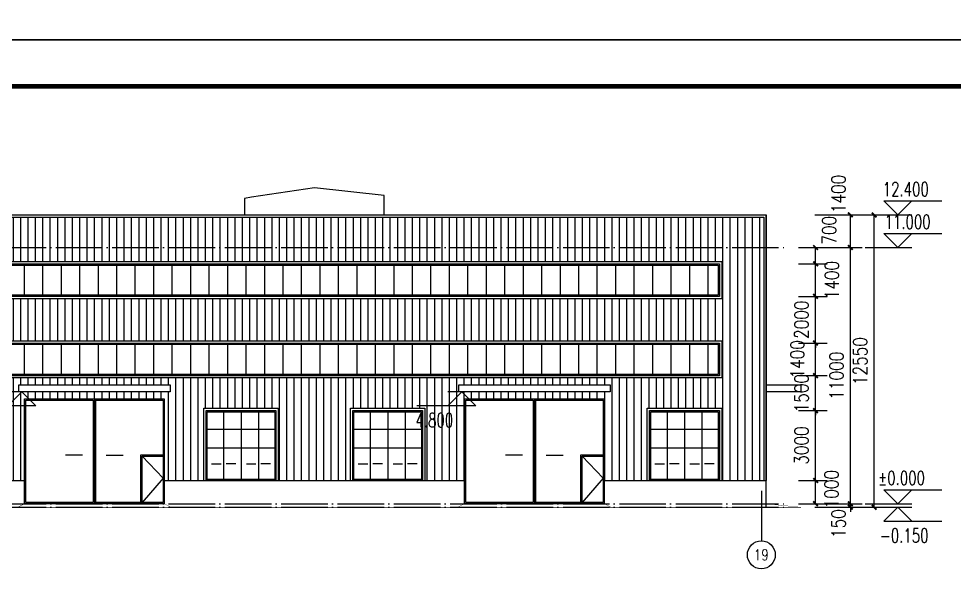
# Model space of a CAD drawing. Extents: x -21908402 to 2288787, y 79687 to 5079726.
# Drawn here: x 2192814 to 2233002, y 175247 to 199396 of the extents above; entities that cross this region are included whole.
import ezdxf
from ezdxf.enums import TextEntityAlignment as Align

# ---------------------------------------------------------------- set-up
doc = ezdxf.new("R2010")
doc.units = 0
doc.header["$LTSCALE"] = 1000
doc.linetypes.add('DOTE', pattern=[2.42, 2, -0.2, 0.02, -0.2])
doc.layers.get('0').update_dxf_attribs({"linetype": 'CONTINUOUS'})
doc.layers.get('DEFPOINTS').update_dxf_attribs({"linetype": 'CONTINUOUS'})
for name, color, linetype in [('AXIS', 3, 'CONTINUOUS'), ('AXIS_TEXT', 7, 'CONTINUOUS'), ('DIM_ELEV', 3, 'CONTINUOUS'), ('DIM_SYMB', 3, 'CONTINUOUS'), ('DOTE', 1, 'DOTE'), ('PUB_DIM', 3, 'CONTINUOUS'), ('PUB_TEXT', 7, 'CONTINUOUS'), ('PUB_TITLE', 4, 'CONTINUOUS'), ('WINDOW', 94, 'CONTINUOUS'), ('填充', 8, 'CONTINUOUS')]:
    doc.layers.add(name, color=color, linetype=linetype)
doc.styles.add('_TCH_AXIS', font='COMPLEX', dxfattribs={"bigfont": 'GBCBIG'})
doc.styles.add('_TCH_DIM', font='SIMPLEX', dxfattribs={"bigfont": 'GBCBIG'})
doc.styles.add('COMPLEX', font='COMPLEX')
doc.styles.add('DIM_FONT', font='simplex.shx', dxfattribs={"width": 0.8})
doc.dimstyles.new('DIMN200', dxfattribs={"dimscale": 2, "dimtxt": 300, "dimasz": 100, "dimexe": 250, "dimexo": 300, "dimgap": 150, "dimtad": 1, "dimdec": 0, "dimzin": 0, "dimtxsty": 'DIM_FONT', "dimblk": 'ARCHTICK', "dimcen": 0.09, "dimclrt": 7, "dimazin": 3, "dimtfac": 1, "dimtdec": 0, "dimtix": 1, "dimtmove": 0, "dimatfit": 3, "dimtolj": 1, "dimtzin": 0})

# ---------------------------------------------------------------- blocks, each defined once
blk = doc.blocks.new('HHGG')
at = {"layer": 'DIM_SYMB'}
for points in [[(2153849, 173678), (2153649, 173678), (2153649, 173704)], [(2154063, 173678), (2154263, 173678), (2154263, 173704)], [(2155349, 173678), (2155149, 173678), (2155149, 173704)], [(2155563, 173678), (2155763, 173678), (2155763, 173704)]]:
    blk.add_hatch(color=256, dxfattribs=at).paths.add_polyline_path(points)
for points in [[(2153434, 173678), (2153849, 173678)], [(2154478, 173678), (2154063, 173678)], [(2154934, 173678), (2155349, 173678)], [(2155978, 173678), (2155563, 173678)]]:
    blk.add_lwpolyline(points, dxfattribs=at)
at = {"layer": 'WINDOW'}
for p, q in [((2153206, 175969), (2156206, 175969)), ((2153206, 172969), (2153206, 175969)), ((2153956, 175969), (2153956, 172969)), ((2154706, 175969), (2154706, 172969)), ((2155456, 175969), (2155456, 172969)), ((2156206, 175969), (2156206, 172969)), ((2153206, 175169), (2156206, 175169)), ((2153206, 174369), (2156206, 174369)), ((2156206, 172969), (2153206, 172969))]:
    blk.add_line(p, q, dxfattribs=at)
blk.add_lwpolyline([(2153256, 175919), (2156156, 175919), (2156156, 173019), (2153256, 173019)], close=True, dxfattribs=at)
blk = doc.blocks.new('GGGGGGGGG')
at = {"layer": 'DIM_SYMB'}
for points in [[(2140700, 132967), (2140900, 132967), (2140900, 132993)], [(2143173, 132967), (2142973, 132967), (2142973, 132993)]]:
    blk.add_hatch(color=256, dxfattribs=at).paths.add_polyline_path(points)
blk.add_lwpolyline([(2143987, 132933), (2144887, 131985), (2143987, 130933)])
for points in [[(2141428, 132967), (2140700, 132967)], [(2142446, 132967), (2143173, 132967)]]:
    blk.add_lwpolyline(points, dxfattribs=at)
at = {"layer": 'WINDOW'}
for p, q in [((2138937, 135383), (2144937, 135383)), ((2138937, 130883), (2138937, 135383)), ((2141887, 135333), (2141887, 130933)), ((2141937, 135383), (2141937, 130883)), ((2141987, 135333), (2141987, 130933)), ((2144937, 135383), (2144937, 130883)), ((2144937, 130883), (2138937, 130883))]:
    blk.add_line(p, q, dxfattribs=at)
for points in [[(2141887, 130933), (2138987, 130933), (2138987, 135333), (2141887, 135333)], [(2141987, 135333), (2144887, 135333), (2144887, 130933), (2141987, 130933)]]:
    blk.add_lwpolyline(points, dxfattribs=at)
for points in [[(2144937, 130883), (2143937, 130883), (2143937, 132983), (2144937, 132983)], [(2144887, 130933), (2143987, 130933), (2143987, 132933), (2144887, 132933)]]:
    blk.add_lwpolyline(points, close=True, dxfattribs=at)
blk = doc.blocks.new('_ARCHTICK')
at = {"color": 0, "linetype": 'BYBLOCK', "const_width": 0.4}
blk.add_lwpolyline([(-0.5, -0.5), (0.5, 0.5)], dxfattribs=at)
blk = doc.blocks.new('*D157')
at = {"layer": 'DEFPOINTS', "color": 0}
for p in [(2225714, 179574), (2227042, 179574), (2225714, 178574)]:
    blk.add_point(p, dxfattribs=at)
at = {"layer": 'PUB_DIM', "color": 0}
for p, q in [((2226314, 179574), (2227542, 179574)), ((2227042, 178574), (2227042, 179574)), ((2226314, 178574), (2227542, 178574))]:
    blk.add_line(p, q, dxfattribs=at)
at = {"layer": 'PUB_DIM', "color": 0, "xscale": 200, "yscale": 200, "zscale": 200}
for p, rotation in [((2227042, 179574), 90), ((2227042, 178574), 270)]:
    blk.add_blockref('_ARCHTICK', p, dxfattribs=dict(at, rotation=rotation))
at = {"layer": 'PUB_DIM', "color": 7, "insert": (2227732, 179203), "char_height": 600, "attachment_point": 5, "rotation": 90, "style": 'DIM_FONT'}
blk.add_mtext('\\A1;1000', dxfattribs=at)
blk = doc.blocks.new('*D158')
at = {"layer": 'DEFPOINTS', "color": 0}
for p in [(2225714, 182574), (2227042, 182574), (2225714, 179574)]:
    blk.add_point(p, dxfattribs=at)
at = {"layer": 'PUB_DIM', "color": 0}
for p, q in [((2226314, 182574), (2227542, 182574)), ((2227042, 179574), (2227042, 182574)), ((2226314, 179574), (2227542, 179574))]:
    blk.add_line(p, q, dxfattribs=at)
at = {"layer": 'PUB_DIM', "color": 0, "xscale": 200, "yscale": 200, "zscale": 200}
for p, rotation in [((2227042, 182574), 90), ((2227042, 179574), 270)]:
    blk.add_blockref('_ARCHTICK', p, dxfattribs=dict(at, rotation=rotation))
at = {"layer": 'PUB_DIM', "color": 7, "insert": (2226442, 181074), "char_height": 600, "attachment_point": 5, "rotation": 90, "style": 'DIM_FONT'}
blk.add_mtext('\\A1;3000', dxfattribs=at)
blk = doc.blocks.new('*D159')
at = {"layer": 'DEFPOINTS', "color": 0}
for p in [(2225714, 184074), (2227042, 184074), (2225714, 182574)]:
    blk.add_point(p, dxfattribs=at)
at = {"layer": 'PUB_DIM', "color": 0}
for p, q in [((2226314, 184074), (2227542, 184074)), ((2227042, 184074), (2227042, 184274)), ((2227042, 182574), (2227042, 184074)), ((2226314, 182574), (2227542, 182574)), ((2227042, 182574), (2227042, 182374))]:
    blk.add_line(p, q, dxfattribs=at)
at = {"layer": 'PUB_DIM', "color": 0, "xscale": 200, "yscale": 200, "zscale": 200}
for p, rotation in [((2227042, 184074), 270), ((2227042, 182574), 90)]:
    blk.add_blockref('_ARCHTICK', p, dxfattribs=dict(at, rotation=rotation))
at = {"layer": 'PUB_DIM', "color": 7, "insert": (2226442, 183324), "char_height": 600, "attachment_point": 5, "rotation": 90, "style": 'DIM_FONT'}
blk.add_mtext('\\A1;1500', dxfattribs=at)
blk = doc.blocks.new('*D160')
at = {"layer": 'DEFPOINTS', "color": 0}
for p in [(2225714, 185474), (2227042, 185474), (2225714, 184074)]:
    blk.add_point(p, dxfattribs=at)
at = {"layer": 'PUB_DIM', "color": 0}
for p, q in [((2226314, 185474), (2227542, 185474)), ((2227042, 184074), (2227042, 185474)), ((2226314, 184074), (2227542, 184074))]:
    blk.add_line(p, q, dxfattribs=at)
at = {"layer": 'PUB_DIM', "color": 0, "xscale": 200, "yscale": 200, "zscale": 200}
for p, rotation in [((2227042, 185474), 90), ((2227042, 184074), 270)]:
    blk.add_blockref('_ARCHTICK', p, dxfattribs=dict(at, rotation=rotation))
at = {"layer": 'PUB_DIM', "color": 7, "insert": (2226260, 184774), "char_height": 600, "attachment_point": 5, "rotation": 90, "style": 'DIM_FONT'}
blk.add_mtext('\\A1;1400', dxfattribs=at)
blk = doc.blocks.new('*D161')
at = {"layer": 'DEFPOINTS', "color": 0}
for p in [(2225714, 187474), (2227042, 187474), (2225714, 185474)]:
    blk.add_point(p, dxfattribs=at)
at = {"layer": 'PUB_DIM', "color": 0}
for p, q in [((2226314, 187474), (2227542, 187474)), ((2227042, 187474), (2227042, 187674)), ((2227042, 185474), (2227042, 187474)), ((2226314, 185474), (2227542, 185474)), ((2227042, 185474), (2227042, 185274))]:
    blk.add_line(p, q, dxfattribs=at)
at = {"layer": 'PUB_DIM', "color": 0, "xscale": 200, "yscale": 200, "zscale": 200}
for p, rotation in [((2227042, 187474), 270), ((2227042, 185474), 90)]:
    blk.add_blockref('_ARCHTICK', p, dxfattribs=dict(at, rotation=rotation))
at = {"layer": 'PUB_DIM', "color": 7, "insert": (2226442, 186474), "char_height": 600, "attachment_point": 5, "rotation": 90, "style": 'DIM_FONT'}
blk.add_mtext('\\A1;2000', dxfattribs=at)
blk = doc.blocks.new('*D162')
at = {"layer": 'DEFPOINTS', "color": 0}
for p in [(2225714, 188874), (2227042, 188874), (2225714, 187474)]:
    blk.add_point(p, dxfattribs=at)
at = {"layer": 'PUB_DIM', "color": 0}
for p, q in [((2226314, 188874), (2227542, 188874)), ((2227042, 187474), (2227042, 188874)), ((2226314, 187474), (2227542, 187474))]:
    blk.add_line(p, q, dxfattribs=at)
at = {"layer": 'PUB_DIM', "color": 0, "xscale": 200, "yscale": 200, "zscale": 200}
for p, rotation in [((2227042, 188874), 90), ((2227042, 187474), 270)]:
    blk.add_blockref('_ARCHTICK', p, dxfattribs=dict(at, rotation=rotation))
at = {"layer": 'PUB_DIM', "color": 7, "insert": (2227748, 188174), "char_height": 600, "attachment_point": 5, "rotation": 90, "style": 'DIM_FONT'}
blk.add_mtext('\\A1;1400', dxfattribs=at)
blk = doc.blocks.new('*D163')
at = {"layer": 'DEFPOINTS', "color": 0}
for p in [(2225714, 189574), (2227042, 189574), (2225714, 188874)]:
    blk.add_point(p, dxfattribs=at)
at = {"layer": 'PUB_DIM', "color": 0}
for p, q in [((2226314, 189574), (2227542, 189574)), ((2227042, 188874), (2227042, 189574)), ((2226314, 188874), (2227542, 188874))]:
    blk.add_line(p, q, dxfattribs=at)
at = {"layer": 'PUB_DIM', "color": 0, "xscale": 200, "yscale": 200, "zscale": 200}
for p, rotation in [((2227042, 189574), 90), ((2227042, 188874), 270)]:
    blk.add_blockref('_ARCHTICK', p, dxfattribs=dict(at, rotation=rotation))
at = {"layer": 'PUB_DIM', "color": 7, "insert": (2227625, 190314), "char_height": 600, "attachment_point": 5, "rotation": 90, "style": 'DIM_FONT'}
blk.add_mtext('\\A1;700', dxfattribs=at)
blk = doc.blocks.new('*D164')
at = {"layer": 'DEFPOINTS', "color": 0}
for p in [(2226414, 190974), (2229562, 190974), (2226414, 178424)]:
    blk.add_point(p, dxfattribs=at)
at = {"layer": 'PUB_DIM', "color": 0}
for p, q in [((2227014, 190974), (2230062, 190974)), ((2229562, 178424), (2229562, 190974)), ((2227014, 178424), (2230062, 178424))]:
    blk.add_line(p, q, dxfattribs=at)
at = {"layer": 'PUB_DIM', "color": 0, "xscale": 200, "yscale": 200, "zscale": 200}
for p, rotation in [((2229562, 190974), 90), ((2229562, 178424), 270)]:
    blk.add_blockref('_ARCHTICK', p, dxfattribs=dict(at, rotation=rotation))
at = {"layer": 'PUB_DIM', "color": 7, "insert": (2228962, 184699), "char_height": 600, "attachment_point": 5, "rotation": 90, "style": 'DIM_FONT'}
blk.add_mtext('\\A1;12550', dxfattribs=at)
blk = doc.blocks.new('*D165')
at = {"layer": 'DEFPOINTS', "color": 0}
for p in [(2226732, 178574), (2228538, 178574), (2226732, 178424)]:
    blk.add_point(p, dxfattribs=at)
at = {"layer": 'PUB_DIM', "color": 0}
for p, q in [((2227332, 178574), (2229038, 178574)), ((2228538, 178574), (2228538, 178774)), ((2228538, 178424), (2228538, 178574)), ((2227332, 178424), (2229038, 178424)), ((2228538, 178424), (2228538, 178224))]:
    blk.add_line(p, q, dxfattribs=at)
at = {"layer": 'PUB_DIM', "color": 0, "xscale": 200, "yscale": 200, "zscale": 200}
for p, rotation in [((2228538, 178574), 270), ((2228538, 178424), 90)]:
    blk.add_blockref('_ARCHTICK', p, dxfattribs=dict(at, rotation=rotation))
at = {"layer": 'PUB_DIM', "color": 7, "insert": (2228025, 177724), "char_height": 600, "attachment_point": 5, "rotation": 90, "style": 'DIM_FONT'}
blk.add_mtext('\\A1;150', dxfattribs=at)
blk = doc.blocks.new('*D166')
at = {"layer": 'DEFPOINTS', "color": 0}
for p in [(2226732, 189574), (2228538, 189574), (2226732, 178574)]:
    blk.add_point(p, dxfattribs=at)
at = {"layer": 'PUB_DIM', "color": 0}
for p, q in [((2227332, 189574), (2229038, 189574)), ((2228538, 178574), (2228538, 189574)), ((2227332, 178574), (2229038, 178574))]:
    blk.add_line(p, q, dxfattribs=at)
at = {"layer": 'PUB_DIM', "color": 0, "xscale": 200, "yscale": 200, "zscale": 200}
for p, rotation in [((2228538, 189574), 90), ((2228538, 178574), 270)]:
    blk.add_blockref('_ARCHTICK', p, dxfattribs=dict(at, rotation=rotation))
at = {"layer": 'PUB_DIM', "color": 7, "insert": (2227938, 184074), "char_height": 600, "attachment_point": 5, "rotation": 90, "style": 'DIM_FONT'}
blk.add_mtext('\\A1;11000', dxfattribs=at)
blk = doc.blocks.new('*D167')
at = {"layer": 'DEFPOINTS', "color": 0}
for p in [(2226732, 190974), (2228538, 190974), (2226732, 189574)]:
    blk.add_point(p, dxfattribs=at)
at = {"layer": 'PUB_DIM', "color": 0}
for p, q in [((2227332, 190974), (2229038, 190974)), ((2228538, 189574), (2228538, 190974)), ((2227332, 189574), (2229038, 189574))]:
    blk.add_line(p, q, dxfattribs=at)
at = {"layer": 'PUB_DIM', "color": 0, "xscale": 200, "yscale": 200, "zscale": 200}
for p, rotation in [((2228538, 190974), 90), ((2228538, 189574), 270)]:
    blk.add_blockref('_ARCHTICK', p, dxfattribs=dict(at, rotation=rotation))
at = {"layer": 'PUB_DIM', "color": 7, "insert": (2228025, 191874), "char_height": 600, "attachment_point": 5, "rotation": 90, "style": 'DIM_FONT'}
blk.add_mtext('\\A1;1400', dxfattribs=at)
blk = doc.blocks.new('_AXISO')
blk.add_circle((0, 0), 0.5)
at = {"layer": 'AXIS_TEXT', "style": 'COMPLEX', "width": 1.041667}
blk.add_attdef('A', text='', height=0.56, dxfattribs=at).set_placement((-0.25, -0.28), (0.25, -0.28), align=Align.FIT)

msp = doc.modelspace()

# ---------------------------------------------------------------- hatches: boundary and pattern name
at = {"layer": 'WINDOW'}
h = msp.add_hatch(dxfattribs=at)
h.set_pattern_fill('ANSI31', color=256, scale=500, angle=45, style=0)
h.set_pattern_definition([(90, (-9595.7, 36735.8), (-793.75, 2e-13), [])])
h.paths.add_polyline_path([(2112564.3, 188823.5), (2222864.3, 188823.5), (2222864.3, 187523.5), (2112564.3, 187523.5)])
h = msp.add_hatch(dxfattribs=at)
h.set_pattern_fill('ANSI31', color=256, scale=500, angle=45, style=0)
h.set_pattern_definition([(90, (-9595.7, 33335.8), (-793.75, 2e-13), [])])
h.paths.add_polyline_path([(2112564.3, 185423.5), (2222864.3, 185423.5), (2222864.3, 184123.5), (2112564.3, 184123.5)])
at = {"layer": '填充'}
h = msp.add_hatch(dxfattribs=at)
h.set_pattern_fill('ANSI31', color=256, scale=200, angle=45, style=0)
h.set_pattern_definition([(90, (-9595.74, 33335.76), (-317.5, 3e-14), [])])
h.paths.add_polyline_path([(2224814.3, 190873.5), (2110614.3, 190873.5), (2110614.3, 188396.7), (2112414.3, 188396.7), (2112414.3, 188973.5), (2223014.3, 188973.5), (2223014.3, 188396.7), (2224814.3, 188396.7)])
h.paths.add_polyline_path([(2224814.3, 188396.7), (2223014.3, 188396.7), (2223014.3, 187373.5), (2112414.3, 187373.5), (2112414.3, 188396.7), (2110614.3, 188396.7), (2110614.3, 184913.1), (2112414.3, 184913.1), (2112414.3, 185573.5), (2223014.3, 185573.5), (2223014.3, 184913.1), (2224814.3, 184913.1)])
h.paths.add_polyline_path([(2224814.3, 184913.1), (2223014.3, 184913.1), (2223014.3, 183973.5), (2112414.3, 183973.5), (2112414.3, 184913.1), (2110614.3, 184913.1), (2110614.3, 179573.5), (2112414.3, 179573.5), (2112414.3, 182673.5), (2115614.3, 182673.5), (2115614.3, 179573.5), (2117464.1, 179573.5), (2117464.1, 183073.5), (2123464.1, 183073.5), (2123464.1, 179573.5), (2125164.3, 179573.5), (2125164.3, 182673.5), (2128364.3, 182673.5), (2128364.3, 179573.5), (2131464.3, 179573.5), (2131464.3, 182673.5), (2134664.3, 182673.5), (2134664.3, 179573.5), (2136364.1, 179573.5), (2136364.1, 183073.5), (2142364.1, 183073.5), (2142364.1, 179573.5), (2144064.3, 179573.5), (2144064.3, 182673.5), (2147264.3, 182673.5), (2147264.3, 179573.5), (2150364.3, 179573.5), (2150364.3, 182673.5), (2153564.3, 182673.5), (2153564.3, 179573.5), (2155264.1, 179573.5), (2155264.1, 183073.5), (2161264.1, 183073.5), (2161264.1, 179573.5), (2162964.3, 179573.5), (2162964.3, 182673.5), (2166164.3, 182673.5), (2166164.3, 179573.5), (2169264.3, 179573.5), (2169264.3, 182673.5), (2172464.3, 182673.5), (2172464.3, 179573.5), (2174164.1, 179573.5), (2174164.1, 183073.5), (2180164.1, 183073.5), (2180164.1, 179573.5), (2181864.3, 179573.5), (2181864.3, 182673.5), (2185064.3, 182673.5), (2185064.3, 179573.5), (2188164.3, 179573.5), (2188164.3, 182673.5), (2191364.3, 182673.5), (2191364.3, 179573.5), (2193064.1, 179573.5), (2193064.1, 183073.5), (2199064.1, 183073.5), (2199064.1, 179573.5), (2200764.3, 179573.5), (2200764.3, 182673.5), (2203964.3, 182673.5), (2203964.3, 179573.5), (2207064.3, 179573.5), (2207064.3, 182673.5), (2210264.3, 182673.5), (2210264.3, 179573.5), (2211964.1, 179573.5), (2211964.1, 183073.5), (2217964.1, 183073.5), (2217964.1, 179573.5), (2219814.3, 179573.5), (2219814.3, 182673.5), (2223014.3, 182673.5), (2223014.3, 179573.5), (2224814.3, 179573.5)])
h.paths.add_polyline_path([(2123714.1, 183373.5), (2117214.1, 183373.5), (2117214.1, 183673.5), (2123714.1, 183673.5)], flags=16)
h.paths.add_polyline_path([(2136114.1, 183373.5), (2136114.1, 183673.5), (2142614.1, 183673.5), (2142614.1, 183373.5)], flags=16)
h.paths.add_polyline_path([(2155014.1, 183373.5), (2155014.1, 183673.5), (2161514.1, 183673.5), (2161514.1, 183373.5)], flags=16)
h.paths.add_polyline_path([(2173914.1, 183373.5), (2173914.1, 183673.5), (2180414.1, 183673.5), (2180414.1, 183373.5)], flags=16)
h.paths.add_polyline_path([(2192814.1, 183373.5), (2192814.1, 183673.5), (2199314.1, 183673.5), (2199314.1, 183373.5)], flags=16)
h.paths.add_polyline_path([(2211714.1, 183373.5), (2211714.1, 183673.5), (2218214.1, 183673.5), (2218214.1, 183373.5)], flags=16)

# ---------------------------------------------------------------- linework, layer by layer
for p, q in [((2110514.3, 190973.5), (2224914.3, 190973.5)), ((2224914.3, 178423.5), (2224914.3, 190973.5)), ((2180164.1, 179573.5), (2193064.1, 179573.5)), ((2199064.1, 179573.5), (2211964.1, 179573.5)), ((2217964.1, 179573.5), (2224914.3, 179573.5))]:
    msp.add_line(p, q)
for points in [[(2208514.3, 190973.5), (2208514.3, 191800.8), (2205514.3, 192131), (2202814.1, 191730.2), (2202514.3, 191685.7), (2202514.3, 190973.5)], [(2110514.3, 179573.5), (2110514.3, 190973.5), (2224914.3, 190973.5), (2224914.3, 179573.5)], [(2110614.3, 179573.5), (2110614.3, 190873.5), (2224814.3, 190873.5), (2224814.3, 179573.5)]]:
    msp.add_lwpolyline(points)
at = {"const_width": 30}
msp.add_lwpolyline([(2110514.3, 190973.5), (2224914.3, 190973.5), (2224914.3, 178423.5), (2110514.3, 178423.5)], close=True, dxfattribs=at)
at = {"color": 5}
for points in [[(2112414.3, 188973.5), (2223014.3, 188973.5), (2223014.3, 187373.5), (2112414.3, 187373.5)], [(2112414.3, 185573.5), (2223014.3, 185573.5), (2223014.3, 183973.5), (2112414.3, 183973.5)]]:
    msp.add_lwpolyline(points, close=True, dxfattribs=at)
for points in [[(2192814.1, 183673.5), (2199314.1, 183673.5), (2199314.1, 183373.5), (2192814.1, 183373.5)], [(2211714.1, 183673.5), (2218214.1, 183673.5), (2218214.1, 183373.5), (2211714.1, 183373.5)], [(2224914.3, 183679.6), (2226414.3, 183679.6), (2226414.3, 183379.6), (2224914.3, 183379.6)]]:
    msp.add_lwpolyline(points, close=True)
for points in [[(2200764.3, 179573.5), (2200764.3, 182673.5), (2203964.3, 182673.5), (2203964.3, 179573.5)], [(2207064.3, 179573.5), (2207064.3, 182673.5), (2210264.3, 182673.5), (2210264.3, 179573.5)], [(2219814.3, 179573.5), (2219814.3, 182673.5), (2223014.3, 182673.5), (2223014.3, 179573.5)]]:
    msp.add_lwpolyline(points, dxfattribs=at)
for points, const_width in [([(2109078.9, 178423.5), (2226414.3, 178423.5)], 30), ([(2192764.1, 178423.5), (2193064.1, 178573.5), (2199064.1, 178573.5), (2199364.1, 178423.5)], 15), ([(2211664.1, 178423.5), (2211964.1, 178573.5), (2217964.1, 178573.5), (2218264.1, 178423.5)], 15), ([(2226414.3, 178423.5), (2224914.3, 178573.5)], 15)]:
    msp.add_lwpolyline(points, dxfattribs=dict(const_width=const_width))
at = {"layer": 'AXIS'}
msp.add_line((2224714.3, 179133.8), (2224714.3, 176981.9), dxfattribs=at)
at = {"layer": 'DIM_ELEV'}
for p, q in [((2230577, 190973.5), (2229977, 191573.5)), ((2229977, 191573.5), (2232466.5, 191573.5)), ((2230577, 190973.5), (2231177, 191573.5)), ((2229177, 190973.5), (2231177, 190973.5)), ((2230577, 189573.5), (2229977, 190173.5)), ((2229977, 190173.5), (2232466.5, 190173.5)), ((2230577, 189573.5), (2231177, 190173.5)), ((2229177, 189573.5), (2231177, 189573.5)), ((2192944.4, 183373.5), (2192344.4, 182773.5)), ((2194344.4, 183373.5), (2192344.4, 183373.5)), ((2192944.4, 183373.5), (2193544.4, 182773.5)), ((2211844.4, 183373.5), (2211244.4, 182773.5)), ((2213244.4, 183373.5), (2211244.4, 183373.5)), ((2211844.4, 183373.5), (2212444.4, 182773.5)), ((2193544.4, 182773.5), (2191017.6, 182773.5)), ((2212444.4, 182773.5), (2209917.6, 182773.5)), ((2230577, 178573.5), (2229977, 179173.5)), ((2229977, 179173.5), (2232466.5, 179173.5)), ((2230577, 178573.5), (2231177, 179173.5)), ((2229177, 178573.5), (2231177, 178573.5)), ((2229177, 178423.5), (2231177, 178423.5)), ((2230577, 178423.5), (2229977, 177823.5)), ((2230577, 178423.5), (2231177, 177823.5)), ((2229977, 177823.5), (2232466.5, 177823.5))]:
    msp.add_line(p, q, dxfattribs=at)
at = {"layer": 'DOTE'}
for p, q in [((2109714.3, 189573.5), (2225714.3, 189573.5)), ((2109714.3, 178573.5), (2225714.3, 178573.5)), ((2109714.3, 178423.5), (2225714.3, 178423.5))]:
    msp.add_line(p, q, dxfattribs=at)
at = {"layer": 'PUB_TITLE'}
for points in [[(2095686.8, 198487.5), (2263886.8, 198487.5), (2263886.8, 317287.5), (2095686.8, 317287.5)], [(2095686.8, 79687.5), (2263886.8, 79687.5), (2263886.8, 198487.5), (2095686.8, 198487.5)]]:
    msp.add_lwpolyline(points, close=True, dxfattribs=at)
at = {"layer": 'PUB_TITLE', "const_width": 200}
msp.add_lwpolyline([(2100686.8, 81687.5), (2261886.8, 81687.5), (2261886.8, 196487.5), (2100686.8, 196487.5)], close=True, dxfattribs=at)
at = {"layer": 'WINDOW'}
for points in [[(2112514.3, 188873.5), (2222914.3, 188873.5), (2222914.3, 187473.5), (2112514.3, 187473.5)], [(2112564.3, 188823.5), (2222864.3, 188823.5), (2222864.3, 187523.5), (2112564.3, 187523.5)], [(2112514.3, 185473.5), (2222914.3, 185473.5), (2222914.3, 184073.5), (2112514.3, 184073.5)], [(2112564.3, 185423.5), (2222864.3, 185423.5), (2222864.3, 184123.5), (2112564.3, 184123.5)]]:
    msp.add_lwpolyline(points, close=True, dxfattribs=at)

# ---------------------------------------------------------------- block references
for name, p in [('GGGGGGGGG', (54127.3, 47690.5)), ('GGGGGGGGG', (73027.3, 47690.5)), ('HHGG', (47658, 6604.2)), ('HHGG', (53958, 6604.2)), ('HHGG', (66708, 6604.2))]:
    msp.add_blockref(name, p)
at = {"layer": 'AXIS'}
ref = msp.add_blockref('_AXISO', (2224714.3, 176381.9), dxfattribs=dict(at, xscale=1200, yscale=1200, zscale=1200))
ref.add_attrib('A', '19', dxfattribs={"layer": 'AXIS_TEXT', "height": 463.84, "style": '_TCH_AXIS'}).set_placement((2224394, 176150), (2225034.6, 176150), align=Align.FIT)

# ---------------------------------------------------------------- texts
at = {"layer": 'PUB_TEXT', "style": '_TCH_DIM', "width": 0.705882}
for s, p in [('12.400', (2229927, 191783.5)), ('11.000', (2230007, 190383.5)), ('4.800', (2209857.6, 181863.5)), ('%%P0.000', (2229727, 179383.5)), ('-0.150', (2229807, 176913.5))]:
    msp.add_text(s, height=595, dxfattribs=at).set_placement(p)

# ---------------------------------------------------------------- dimensions: what is measured, and where the dimension line sits
at = {"layer": 'PUB_DIM'}
for base, p1, p2, picture, middle in [((2228538.1, 190973.5), (2226732.4, 189573.5), (2226732.4, 190973.5), '*D167', (2228025.5, 191873.5)), ((2227041.9, 189573.5), (2225714.3, 188873.5), (2225714.3, 189573.5), '*D163', (2227625, 190313.5)), ((2227041.9, 188873.5), (2225714.3, 187473.5), (2225714.3, 188873.5), '*D162', (2227748.1, 188173.5)), ((2227041.9, 185473.5), (2225714.3, 184073.5), (2225714.3, 185473.5), '*D160', (2226259.5, 184773.5)), ((2227041.9, 179573.5), (2225714.3, 178573.5), (2225714.3, 179573.5), '*D157', (2227731.9, 179203.2)), ((2228538.1, 178573.5), (2226732.4, 178423.5), (2226732.4, 178573.5), '*D165', (2228025.5, 177723.5))]:
    dim = msp.add_linear_dim(base=base, p1=p1, p2=p2, angle=90, dimstyle='DIMN200', dxfattribs=at)
    dim.commit()
    dim.dimension.update_dxf_attribs({"geometry": picture, "text_midpoint": middle, "dimtype": 129})
for p1, p2, distance, picture, middle in [((2226414.3, 178423.5), (2226414.3, 190973.5), -3147.6, '*D164', (2228961.9, 184698.5)), ((2226732.4, 178573.5), (2226732.4, 189573.5), -1805.7, '*D166', (2227938.1, 184073.5)), ((2225714.3, 185473.5), (2225714.3, 187473.5), -1327.6, '*D161', (2226441.9, 186473.5)), ((2225714.3, 182573.5), (2225714.3, 184073.5), -1327.6, '*D159', (2226441.9, 183323.5)), ((2225714.3, 179573.5), (2225714.3, 182573.5), -1327.6, '*D158', (2226441.9, 181073.5))]:
    dim = msp.add_aligned_dim(p1=p1, p2=p2, distance=distance, dimstyle='DIMN200', dxfattribs=at)
    dim.commit()
    dim.dimension.update_dxf_attribs({"geometry": picture, "text_midpoint": middle})

doc.saveas('drawing.dxf')
